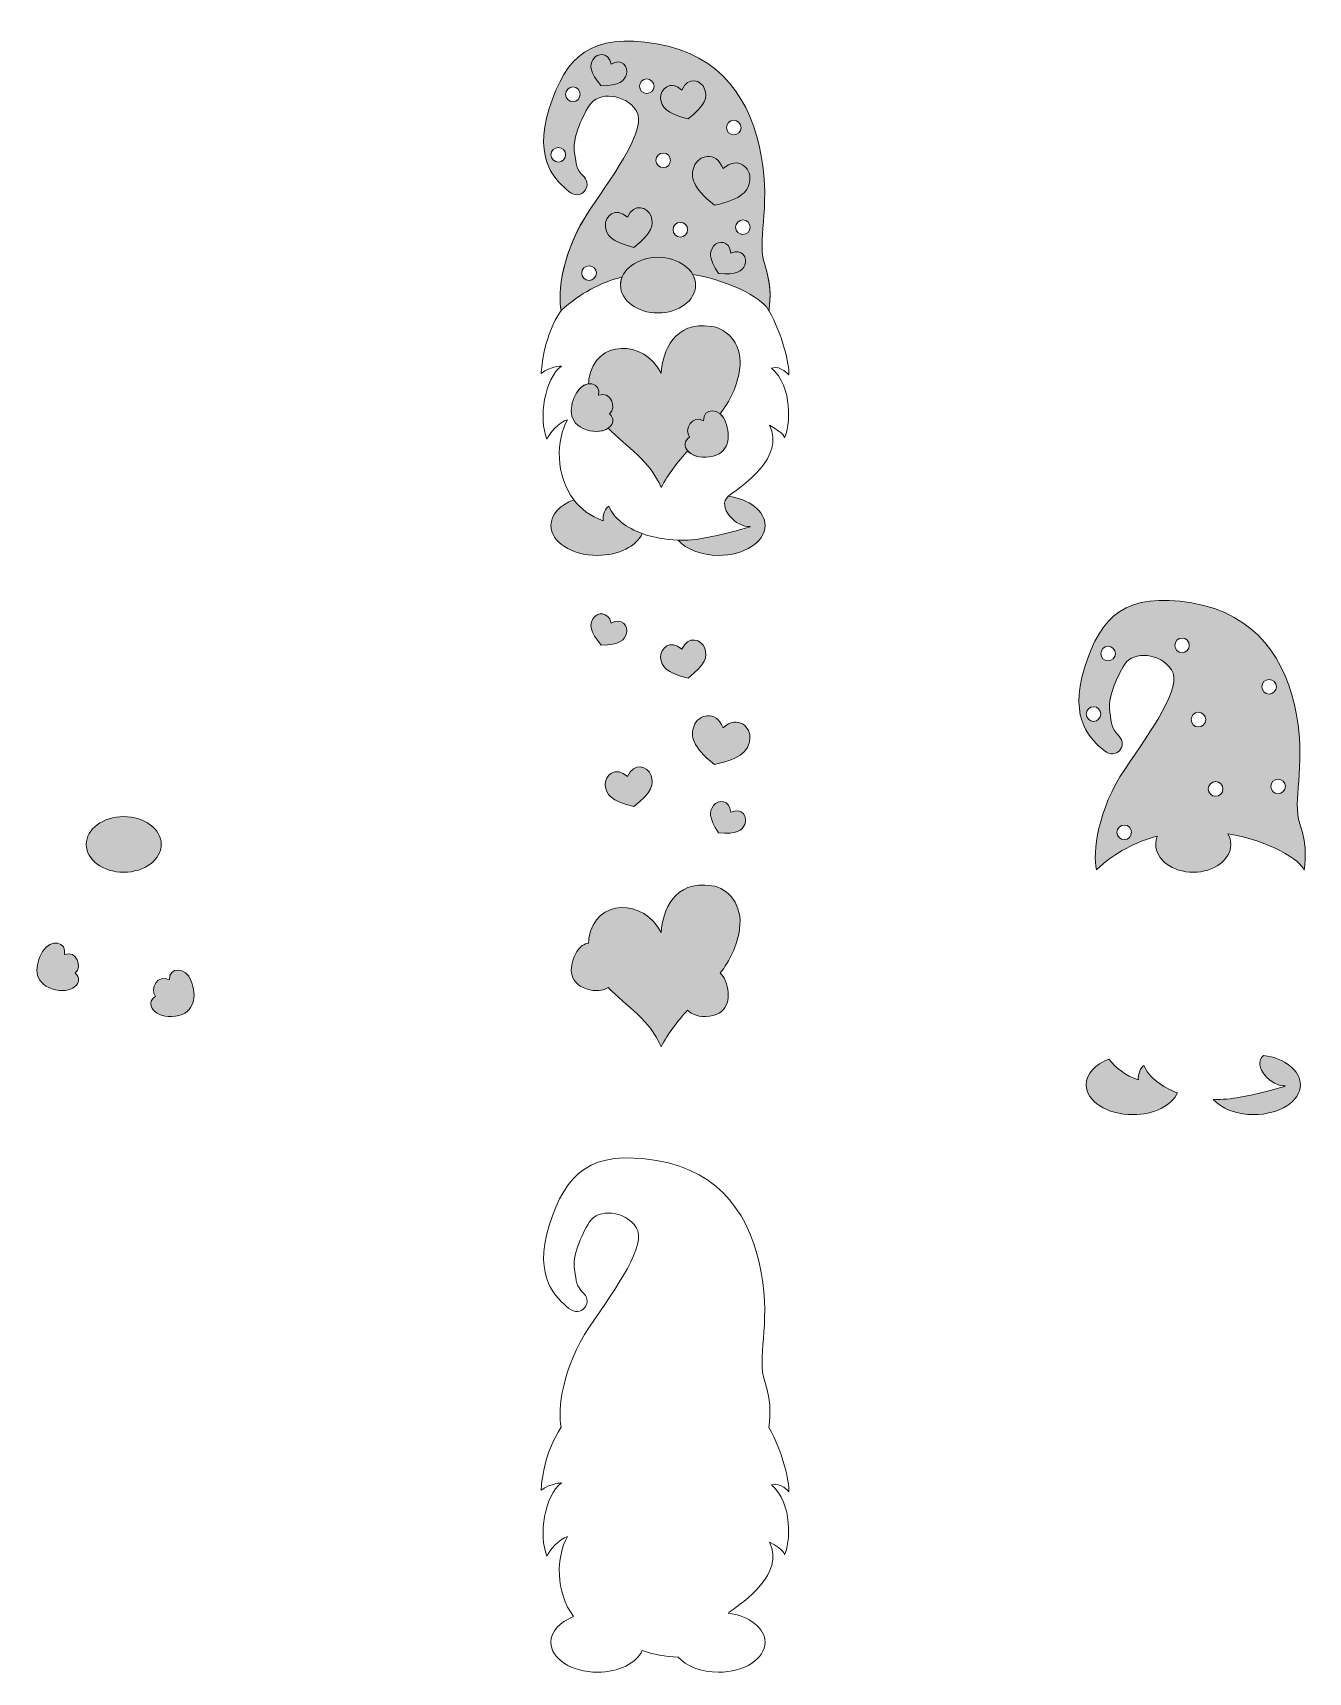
# Model space of a CAD drawing. Header units: inches. Extents: x -2753 to 6835, y -6772 to 5551.
import ezdxf

# ---------------------------------------------------------------- set-up
doc = ezdxf.new("R2010")
doc.units = ezdxf.units.IN
doc.header["$MEASUREMENT"] = 0
for name, color, linetype in [('1', 7, 'Continuous'), ('2', 7, 'Continuous'), ('3', 7, 'Continuous'), ('4', 7, 'Continuous'), ('5', 7, 'Continuous')]:
    doc.layers.add(name, color=color, linetype=linetype)

# ---------------------------------------------------------------- blocks, each defined once
blk = doc.blocks.new('block 2')
at = {"layer": '1', "true_color": 0xffb3db}
h = blk.add_hatch(color=221, dxfattribs=at)
h.dxf.hatch_style = 2
edge = h.paths.add_edge_path()
edge.add_spline(control_points=[(2749.1468, 3808.3641), (2686.8846, 3988.0026), (2796.0725, 4214.4667), (2722.9497, 4626.9515), (2649.8221, 5039.434), (2426.0923, 5386.5311), (1935.6676, 5468.6249), (1445.2428, 5550.7186), (1253.8132, 5378.777), (1129.47, 4980.9964), (1005.1317, 4583.2181), (1188.0294, 4433.0311), (1277.8677, 4358.1117), (1367.7061, 4283.1899), (1457.1818, 4396.6128), (1390.8254, 4466.7628), (1328.8781, 4532.2507), (1334.8524, 4554.294), (1319.1055, 4650.6172), (1303.3538, 4746.9404), (1365.8594, 4903.3738), (1432.4878, 5007.1553), (1499.1162, 5110.9368), (1699.4643, 5092.6609), (1783.7531, 4966.1275), (1868.0418, 4839.5941), (1637.7317, 4518.4698), (1432.4305, 4217.4968), (1227.1294, 3916.5237), (1190.2482, 3590.3055), (1219.003, 3463.2163), (1361.7986, 3595.261), (1519.2675, 3674.1911), (1677.6191, 3715.7629), (1669.4355, 3696.1747), (1665.0216, 3675.3602), (1665.0216, 3653.7774), (1665.0216, 3538.2048), (1791.3927, 3444.5156), (1947.2821, 3444.5156), (2103.1714, 3444.5156), (2229.5426, 3538.2048), (2229.5426, 3653.7774), (2229.5426, 3682.2268), (2221.8505, 3709.3353), (2207.9837, 3734.0627), (2518.4072, 3681.3464), (2757.1204, 3535.5804), (2780.13, 3459.1483), (2783.2507, 3488.1798), (2811.4138, 3628.7279), (2749.1468, 3808.3641)], knot_values=[0, 0, 0, 0, 1, 1, 1, 2, 2, 2, 3, 3, 3, 4, 4, 4, 5, 5, 5, 6, 6, 6, 7, 7, 7, 8, 8, 8, 9, 9, 9, 10, 10, 10, 11, 11, 11, 12, 12, 12, 13, 13, 13, 14, 14, 14, 15, 15, 15, 16, 16, 16, 17, 17, 17, 17], degree=3, periodic=1)
edge = h.paths.add_edge_path()
edge.add_spline(control_points=[(1197.4393, 4578.6253), (1167.0717, 4578.6253), (1142.4541, 4603.2405), (1142.4541, 4633.6058), (1142.4541, 4663.9734), (1167.0717, 4688.5887), (1197.4393, 4688.5887), (1227.8069, 4688.5887), (1252.4198, 4663.9734), (1252.4198, 4633.6058), (1252.4198, 4603.2405), (1227.8069, 4578.6253), (1197.4393, 4578.6253)], knot_values=[0, 0, 0, 0, 1, 1, 1, 2, 2, 2, 3, 3, 3, 4, 4, 4, 4], degree=3, periodic=1)
edge = h.paths.add_edge_path()
edge.add_spline(control_points=[(1307.4051, 5033.6506), (1277.0374, 5033.6506), (1252.4198, 5058.2658), (1252.4198, 5088.6335), (1252.4198, 5118.9987), (1277.0374, 5143.614), (1307.4051, 5143.614), (1337.7679, 5143.614), (1362.3855, 5118.9987), (1362.3855, 5088.6335), (1362.3855, 5058.2658), (1337.7679, 5033.6506), (1307.4051, 5033.6506)], knot_values=[0, 0, 0, 0, 1, 1, 1, 2, 2, 2, 3, 3, 3, 4, 4, 4, 4], degree=3, periodic=1)
edge = h.paths.add_edge_path()
edge.add_spline(control_points=[(2115.077, 4125.492), (2145.4399, 4125.492), (2170.0575, 4100.8768), (2170.0575, 4070.5115), (2170.0575, 4040.1439), (2145.4399, 4015.5287), (2115.077, 4015.5287), (2084.7094, 4015.5287), (2060.0918, 4040.1439), (2060.0918, 4070.5115), (2060.0918, 4100.8768), (2084.7094, 4125.492), (2115.077, 4125.492)], knot_values=[0, 0, 0, 0, 1, 1, 1, 2, 2, 2, 3, 3, 3, 4, 4, 4, 4], degree=3, periodic=1)
edge = h.paths.add_edge_path()
edge.add_spline(control_points=[(1986.153, 4646.8785), (2016.5159, 4646.8785), (2041.1335, 4622.2609), (2041.1335, 4591.8956), (2041.1335, 4561.5304), (2016.5159, 4536.9128), (1986.153, 4536.9128), (1955.7854, 4536.9128), (1931.1678, 4561.5304), (1931.1678, 4591.8956), (1931.1678, 4622.2609), (1955.7854, 4646.8785), (1986.153, 4646.8785)], knot_values=[0, 0, 0, 0, 1, 1, 1, 2, 2, 2, 3, 3, 3, 4, 4, 4, 4], degree=3, periodic=1)
edge = h.paths.add_edge_path()
edge.add_spline(control_points=[(1862.9122, 5204.2848), (1893.2798, 5204.2848), (1917.8974, 5179.6695), (1917.8974, 5149.3019), (1917.8974, 5118.9367), (1893.2798, 5094.3214), (1862.9122, 5094.3214), (1832.5493, 5094.3214), (1807.9317, 5118.9367), (1807.9317, 5149.3019), (1807.9317, 5179.6695), (1832.5493, 5204.2848), (1862.9122, 5204.2848)], knot_values=[0, 0, 0, 0, 1, 1, 1, 2, 2, 2, 3, 3, 3, 4, 4, 4, 4], degree=3, periodic=1)
edge = h.paths.add_edge_path()
edge.add_spline(control_points=[(1428.742, 3689.4274), (1398.3791, 3689.4274), (1373.7615, 3714.0427), (1373.7615, 3744.4079), (1373.7615, 3774.7755), (1398.3791, 3799.3908), (1428.742, 3799.3908), (1459.1096, 3799.3908), (1483.7272, 3774.7755), (1483.7272, 3744.4079), (1483.7272, 3714.0427), (1459.1096, 3689.4274), (1428.742, 3689.4274)], knot_values=[0, 0, 0, 0, 1, 1, 1, 2, 2, 2, 3, 3, 3, 4, 4, 4, 4], degree=3, periodic=1)
edge = h.paths.add_edge_path()
edge.add_spline(control_points=[(2462.0334, 4838.3678), (2462.0334, 4868.7354), (2486.651, 4893.3506), (2517.0139, 4893.3506), (2547.3815, 4893.3506), (2571.9991, 4868.7354), (2571.9991, 4838.3678), (2571.9991, 4808.0025), (2547.3815, 4783.3873), (2517.0139, 4783.3873), (2486.651, 4783.3873), (2462.0334, 4808.0025), (2462.0334, 4838.3678)], knot_values=[0, 0, 0, 0, 1, 1, 1, 2, 2, 2, 3, 3, 3, 4, 4, 4, 4], degree=3, periodic=1)
edge = h.paths.add_edge_path()
edge.add_spline(control_points=[(2585.2695, 4034.4894), (2554.9018, 4034.4894), (2530.289, 4059.1046), (2530.289, 4089.4698), (2530.289, 4119.8375), (2554.9018, 4144.4527), (2585.2695, 4144.4527), (2615.6371, 4144.4527), (2640.2499, 4119.8375), (2640.2499, 4089.4698), (2640.2499, 4059.1046), (2615.6371, 4034.4894), (2585.2695, 4034.4894)], knot_values=[0, 0, 0, 0, 1, 1, 1, 2, 2, 2, 3, 3, 3, 4, 4, 4, 4], degree=3, periodic=1)
edge = h.paths.add_edge_path()
edge.add_spline(control_points=[(2752.1101, 1847.5168), (2752.1101, 1723.4337), (2595.4954, 1622.8469), (2402.305, 1622.8469), (2271.6058, 1622.8469), (2157.7225, 1668.9209), (2097.6744, 1737.1288), (2165.2428, 1735.2463), (2233.8229, 1740.5501), (2299.998, 1753.7584), (2566.1394, 1806.8874), (2640.2499, 1838.9848), (2640.2499, 1838.9848), (2538.2578, 1827.8594), (2384.2772, 1986.965), (2475.1701, 2067.2693), (2633.3786, 2045.7343), (2752.1101, 1955.5452), (2752.1101, 1847.5168)], knot_values=[0, 0, 0, 0, 1, 1, 1, 2, 2, 2, 3, 3, 3, 4, 4, 4, 5, 5, 5, 6, 6, 6, 6], degree=3, periodic=1)
edge = h.paths.add_edge_path()
edge.add_spline(control_points=[(1828.7844, 1786.2638), (1787.2556, 1691.9686), (1652.3668, 1622.8469), (1492.2544, 1622.8469), (1299.064, 1622.8469), (1142.4541, 1723.4337), (1142.4541, 1847.5168), (1142.4541, 1929.6392), (1211.0866, 2001.4378), (1313.4939, 2040.6285), (1365.6447, 1971.805), (1438.1281, 1915.4885), (1534.6374, 1883.1453), (1528.9303, 1926.9073), (1553.6672, 1982.0858), (1576.5002, 1991.5984), (1615.9295, 1899.5889), (1710.0195, 1829.4699), (1828.7844, 1786.2638)], knot_values=[0, 0, 0, 0, 1, 1, 1, 2, 2, 2, 3, 3, 3, 4, 4, 4, 5, 5, 5, 6, 6, 6, 6], degree=3, periodic=1)
at = {"layer": '1', "true_color": 0xde242d}
h = blk.add_hatch(color=242, dxfattribs=at)
h.dxf.hatch_style = 2
edge = h.paths.add_edge_path()
edge.add_spline(control_points=[(2560.2796, 3018.0065), (2541.2736, 2886.594), (2486.0689, 2781.5599), (2414.6305, 2685.9262), (2431.1934, 2672.2503), (2445.7521, 2652.5237), (2455.3004, 2626.3076), (2495.0541, 2517.1626), (2486.7703, 2385.2991), (2335.2185, 2362.8479), (2258.9988, 2351.5555), (2199.4708, 2375.474), (2170.215, 2408.9147), (2096.2142, 2326.3151), (2025.086, 2237.8582), (1970.4491, 2131.9079), (1893.9001, 2327.0213), (1706.455, 2442.7585), (1572.4251, 2578.4561), (1536.6797, 2554.2489), (1477.2424, 2544.1947), (1408.8054, 2567.1279), (1263.5381, 2615.8025), (1278.5071, 2747.0742), (1336.7802, 2847.5608), (1359.9997, 2887.6009), (1393.6216, 2907.7974), (1424.6191, 2911.9035), (1425.3349, 2923.0576), (1426.5183, 2934.4598), (1428.2075, 2946.1315), (1472.8237, 3254.6035), (1847.0317, 3242.4831), (1970.4491, 2992.7566), (1983.9532, 3155.5794), (2065.0067, 3385.064), (2348.6606, 3344.0362), (2476.8498, 3325.4955), (2586.3574, 3198.306), (2560.2796, 3018.0065)], knot_values=[0, 0, 0, 0, 1, 1, 1, 2, 2, 2, 3, 3, 3, 4, 4, 4, 5, 5, 5, 6, 6, 6, 7, 7, 7, 8, 8, 8, 9, 9, 9, 10, 10, 10, 11, 11, 11, 12, 12, 12, 13, 13, 13, 13], degree=3, periodic=1)
edge = h.paths.add_edge_path()
edge.add_spline(control_points=[(1717.1436, 4164.0277), (1628.291, 4245.8731), (1545.1578, 4173.1069), (1551.446, 4098.2397), (1557.0532, 4031.4799), (1593.2192, 3980.4438), (1765.2064, 3937.7637), (1904.9937, 4046.6706), (1917.2908, 4108.0012), (1895.2763, 4171.2758), (1870.5882, 4242.2344), (1765.0542, 4274.9242), (1717.1436, 4164.0277)], knot_values=[0, 0, 0, 0, 1, 1, 1, 2, 2, 2, 3, 3, 3, 4, 4, 4, 4], degree=3, periodic=1)
edge = h.paths.add_edge_path()
edge.add_spline(control_points=[(1594.0213, 5315.6492), (1575.4836, 5408.0724), (1489.6272, 5400.2793), (1459.2507, 5350.1377), (1432.1637, 5305.4258), (1431.579, 5256.62), (1520.5594, 5150.78), (1658.7561, 5155.395), (1694.6539, 5188.4662), (1709.7856, 5238.5051), (1726.7549, 5294.6206), (1675.1373, 5363.669), (1594.0213, 5315.6492)], knot_values=[0, 0, 0, 0, 1, 1, 1, 2, 2, 2, 3, 3, 3, 4, 4, 4, 4], degree=3, periodic=1)
edge = h.paths.add_edge_path()
edge.add_spline(control_points=[(2494.488, 3895.4865), (2487.2987, 3989.4759), (2401.1311, 3992.1553), (2364.8964, 3946.0689), (2332.5856, 3904.9731), (2326.0846, 3856.5986), (2401.5688, 3740.7463), (2539.3048, 3728.5631), (2578.9493, 3757.0354), (2600.0393, 3804.8691), (2623.6904, 3858.5118), (2580.8301, 3933.3118), (2494.488, 3895.4865)], knot_values=[0, 0, 0, 0, 1, 1, 1, 2, 2, 2, 3, 3, 3, 4, 4, 4, 4], degree=3, periodic=1)
edge = h.paths.add_edge_path()
edge.add_spline(control_points=[(2126.4855, 5120.5797), (2041.0011, 5199.3224), (1961.0194, 5129.3147), (1967.0692, 5057.2857), (1972.4639, 4993.0567), (2007.2588, 4943.9552), (2172.7262, 4902.8931), (2307.2143, 5007.6714), (2319.0453, 5066.6771), (2297.8653, 5127.5531), (2274.1132, 5195.8217), (2172.5798, 5227.2723), (2126.4855, 5120.5797)], knot_values=[0, 0, 0, 0, 1, 1, 1, 2, 2, 2, 3, 3, 3, 4, 4, 4, 4], degree=3, periodic=1)
edge = h.paths.add_edge_path()
edge.add_spline(control_points=[(2436.3003, 4530.5189), (2380.7553, 4668.0444), (2250.2594, 4631.0241), (2217.8699, 4544.6541), (2188.988, 4467.637), (2202.278, 4391.997), (2370.6527, 4254.2115), (2583.0084, 4301.5398), (2628.9001, 4363.1189), (2637.746, 4444.8963), (2647.666, 4536.6047), (2547.7667, 4628.3643), (2436.3003, 4530.5189)], knot_values=[0, 0, 0, 0, 1, 1, 1, 2, 2, 2, 3, 3, 3, 4, 4, 4, 4], degree=3, periodic=1)
at = {"layer": '1', "true_color": 0xffd8c0}
h = blk.add_hatch(color=254, dxfattribs=at)
h.dxf.hatch_style = 2
edge = h.paths.add_edge_path()
edge.add_spline(control_points=[(1947.2806, 3444.5143), (1791.3921, 3444.5143), (1665.0195, 3538.2044), (1665.0195, 3653.7769), (1665.0195, 3769.3494), (1791.3921, 3863.0395), (1947.2806, 3863.0395), (2103.1692, 3863.0395), (2229.5418, 3769.3494), (2229.5418, 3653.7769), (2229.5418, 3538.2044), (2103.1692, 3444.5143), (1947.2806, 3444.5143)], knot_values=[0, 0, 0, 0, 1, 1, 1, 2, 2, 2, 3, 3, 3, 4, 4, 4, 4], degree=3, periodic=1)
edge = h.paths.add_edge_path()
edge.add_spline(control_points=[(1336.7796, 2847.5597), (1278.5059, 2747.074), (1263.5395, 2615.8021), (1408.8064, 2567.1268), (1553.8016, 2518.5425), (1658.5402, 2617.9507), (1582.6729, 2686.5535), (1638.4148, 2736.0298), (1594.3086, 2859.6585), (1500.983, 2826.9922), (1523.7729, 2923.0428), (1396.1959, 2950.0158), (1336.7796, 2847.5597)], knot_values=[0, 0, 0, 0, 1, 1, 1, 2, 2, 2, 3, 3, 3, 4, 4, 4, 4], degree=3, periodic=1)
edge = h.paths.add_edge_path()
edge.add_spline(control_points=[(2290.0338, 2634.8482), (2203.8812, 2683.3713), (2138.7823, 2569.3908), (2184.9861, 2510.9077), (2098.2658, 2456.6694), (2183.9527, 2340.4372), (2335.2203, 2362.8468), (2486.7712, 2385.2985), (2495.0525, 2517.161), (2455.2997, 2626.3073), (2414.7675, 2737.5938), (2284.4375, 2733.4067), (2290.0338, 2634.8482)], knot_values=[0, 0, 0, 0, 1, 1, 1, 2, 2, 2, 3, 3, 3, 4, 4, 4, 4], degree=3, periodic=1)
at = {"layer": '1', "lineweight": 0}
for points, knots in [([(2931.2285, 2979.107), (2935.9907, 3056.4528), (2883.8161, 3280.0299), (2780.5356, 3462.5148), (2785.064, 3497.795), (2809.2999, 3634.8263), (2749.1468, 3808.3641), (2686.8846, 3988.0026), (2796.0725, 4214.4667), (2722.9497, 4626.9515), (2649.8221, 5039.434), (2426.0923, 5386.5311), (1935.6676, 5468.6249), (1445.2428, 5550.7186), (1253.8132, 5378.777), (1129.47, 4980.9964), (1005.1317, 4583.2181), (1188.0294, 4433.0311), (1277.8677, 4358.1117), (1367.7061, 4283.1899), (1457.1818, 4396.6128), (1390.8254, 4466.7628), (1328.8781, 4532.2507), (1334.8524, 4554.294), (1319.1055, 4650.6172), (1303.3538, 4746.9404), (1365.8594, 4903.3738), (1432.4878, 5007.1553), (1499.1162, 5110.9368), (1699.4643, 5092.6609), (1783.7531, 4966.1275), (1868.0418, 4839.5941), (1637.7317, 4518.4698), (1432.4305, 4217.4968), (1227.5779, 3917.1775), (1190.42, 3591.7562), (1218.8312, 3464.0823), (1089.1198, 3270.2334), (1072.4472, 3042.1446), (1068.4723, 2990.5234), (1146.4862, 3045.702), (1220.6922, 3045.702), (1220.6922, 3045.702), (1093.2093, 2950.5645), (1047.5433, 2651.8414), (1112.2344, 2495.8184), (1125.5572, 2535.7749), (1207.3742, 2625.2005), (1266.3534, 2642.3264), (1180.7333, 2493.1748), (1175.4414, 2222.8223), (1313.4939, 2040.6285), (1211.0866, 2001.4378), (1142.4541, 1929.6392), (1142.4541, 1847.5168), (1142.4541, 1723.4337), (1299.064, 1622.8469), (1492.2544, 1622.8469), (1652.3668, 1622.8469), (1787.2556, 1691.9686), (1828.7844, 1786.2638), (1910.0383, 1756.7074), (2002.8113, 1739.7699), (2097.6744, 1737.1288), (2157.7225, 1668.9209), (2271.6058, 1622.8469), (2402.305, 1622.8469), (2595.4954, 1622.8469), (2752.1101, 1723.4337), (2752.1101, 1847.5168), (2752.1101, 1955.5452), (2633.3786, 2045.7343), (2475.1701, 2067.2693), (2477.5369, 2069.3618), (2479.9514, 2071.4351), (2482.657, 2073.4154), (2589.2062, 2151.4269), (2902.6885, 2360.7244), (2784.7204, 2600.466), (2900.7845, 2539.5804), (2898.8853, 2505.3309), (2898.8853, 2505.3309), (2938.8395, 2587.1479), (2965.4803, 2891.5805), (2799.9424, 3030.48), (2874.1484, 3051.409), (2931.2285, 2979.107), (2931.2285, 2979.107)], [0, 0, 0, 0, 1, 1, 1, 2, 2, 2, 3, 3, 3, 4, 4, 4, 5, 5, 5, 6, 6, 6, 7, 7, 7, 8, 8, 8, 9, 9, 9, 10, 10, 10, 11, 11, 11, 12, 12, 12, 13, 13, 13, 14, 14, 14, 15, 15, 15, 16, 16, 16, 17, 17, 17, 18, 18, 18, 19, 19, 19, 20, 20, 20, 21, 21, 21, 22, 22, 22, 23, 23, 23, 24, 24, 24, 25, 25, 25, 26, 26, 26, 27, 27, 27, 28, 28, 28, 29, 29, 29, 29]), ([(2749.1468, 3808.3641), (2686.8846, 3988.0026), (2796.0725, 4214.4667), (2722.9497, 4626.9515), (2649.8221, 5039.434), (2426.0923, 5386.5311), (1935.6676, 5468.6249), (1445.2428, 5550.7186), (1253.8132, 5378.777), (1129.47, 4980.9964), (1005.1317, 4583.2181), (1188.0294, 4433.0311), (1277.8677, 4358.1117), (1367.7061, 4283.1899), (1457.1818, 4396.6128), (1390.8254, 4466.7628), (1328.8781, 4532.2507), (1334.8524, 4554.294), (1319.1055, 4650.6172), (1303.3538, 4746.9404), (1365.8594, 4903.3738), (1432.4878, 5007.1553), (1499.1162, 5110.9368), (1699.4643, 5092.6609), (1783.7531, 4966.1275), (1868.0418, 4839.5941), (1637.7317, 4518.4698), (1432.4305, 4217.4968), (1227.1294, 3916.5237), (1190.2482, 3590.3055), (1219.003, 3463.2163), (1361.7986, 3595.261), (1519.2675, 3674.1911), (1677.6191, 3715.7629), (1669.4355, 3696.1747), (1665.0216, 3675.3602), (1665.0216, 3653.7774), (1665.0216, 3538.2048), (1791.3927, 3444.5156), (1947.2821, 3444.5156), (2103.1714, 3444.5156), (2229.5426, 3538.2048), (2229.5426, 3653.7774), (2229.5426, 3682.2268), (2221.8505, 3709.3353), (2207.9837, 3734.0627), (2518.4072, 3681.3464), (2757.1204, 3535.5804), (2780.13, 3459.1483), (2783.2507, 3488.1798), (2811.4138, 3628.7279), (2749.1468, 3808.3641)], [0, 0, 0, 0, 1, 1, 1, 2, 2, 2, 3, 3, 3, 4, 4, 4, 5, 5, 5, 6, 6, 6, 7, 7, 7, 8, 8, 8, 9, 9, 9, 10, 10, 10, 11, 11, 11, 12, 12, 12, 13, 13, 13, 14, 14, 14, 15, 15, 15, 16, 16, 16, 17, 17, 17, 17]), ([(1594.0213, 5315.6492), (1575.4836, 5408.0724), (1489.6272, 5400.2793), (1459.2507, 5350.1377), (1432.1637, 5305.4258), (1431.579, 5256.62), (1520.5594, 5150.78), (1658.7561, 5155.395), (1694.6539, 5188.4662), (1709.7856, 5238.5051), (1726.7549, 5294.6206), (1675.1373, 5363.669), (1594.0213, 5315.6492)], [0, 0, 0, 0, 1, 1, 1, 2, 2, 2, 3, 3, 3, 4, 4, 4, 4]), ([(1862.9122, 5204.2848), (1893.2798, 5204.2848), (1917.8974, 5179.6695), (1917.8974, 5149.3019), (1917.8974, 5118.9367), (1893.2798, 5094.3214), (1862.9122, 5094.3214), (1832.5493, 5094.3214), (1807.9317, 5118.9367), (1807.9317, 5149.3019), (1807.9317, 5179.6695), (1832.5493, 5204.2848), (1862.9122, 5204.2848)], [0, 0, 0, 0, 1, 1, 1, 2, 2, 2, 3, 3, 3, 4, 4, 4, 4]), ([(2126.4855, 5120.5797), (2041.0011, 5199.3224), (1961.0194, 5129.3147), (1967.0692, 5057.2857), (1972.4639, 4993.0567), (2007.2588, 4943.9552), (2172.7262, 4902.8931), (2307.2143, 5007.6714), (2319.0453, 5066.6771), (2297.8653, 5127.5531), (2274.1132, 5195.8217), (2172.5798, 5227.2723), (2126.4855, 5120.5797)], [0, 0, 0, 0, 1, 1, 1, 2, 2, 2, 3, 3, 3, 4, 4, 4, 4]), ([(1307.4051, 5033.6506), (1277.0374, 5033.6506), (1252.4198, 5058.2658), (1252.4198, 5088.6335), (1252.4198, 5118.9987), (1277.0374, 5143.614), (1307.4051, 5143.614), (1337.7679, 5143.614), (1362.3855, 5118.9987), (1362.3855, 5088.6335), (1362.3855, 5058.2658), (1337.7679, 5033.6506), (1307.4051, 5033.6506)], [0, 0, 0, 0, 1, 1, 1, 2, 2, 2, 3, 3, 3, 4, 4, 4, 4]), ([(2462.0334, 4838.3678), (2462.0334, 4868.7354), (2486.651, 4893.3506), (2517.0139, 4893.3506), (2547.3815, 4893.3506), (2571.9991, 4868.7354), (2571.9991, 4838.3678), (2571.9991, 4808.0025), (2547.3815, 4783.3873), (2517.0139, 4783.3873), (2486.651, 4783.3873), (2462.0334, 4808.0025), (2462.0334, 4838.3678)], [0, 0, 0, 0, 1, 1, 1, 2, 2, 2, 3, 3, 3, 4, 4, 4, 4]), ([(1197.4393, 4578.6253), (1167.0717, 4578.6253), (1142.4541, 4603.2405), (1142.4541, 4633.6058), (1142.4541, 4663.9734), (1167.0717, 4688.5887), (1197.4393, 4688.5887), (1227.8069, 4688.5887), (1252.4198, 4663.9734), (1252.4198, 4633.6058), (1252.4198, 4603.2405), (1227.8069, 4578.6253), (1197.4393, 4578.6253)], [0, 0, 0, 0, 1, 1, 1, 2, 2, 2, 3, 3, 3, 4, 4, 4, 4]), ([(1986.153, 4646.8785), (2016.5159, 4646.8785), (2041.1335, 4622.2609), (2041.1335, 4591.8956), (2041.1335, 4561.5304), (2016.5159, 4536.9128), (1986.153, 4536.9128), (1955.7854, 4536.9128), (1931.1678, 4561.5304), (1931.1678, 4591.8956), (1931.1678, 4622.2609), (1955.7854, 4646.8785), (1986.153, 4646.8785)], [0, 0, 0, 0, 1, 1, 1, 2, 2, 2, 3, 3, 3, 4, 4, 4, 4]), ([(2436.3003, 4530.5189), (2380.7553, 4668.0444), (2250.2594, 4631.0241), (2217.8699, 4544.6541), (2188.988, 4467.637), (2202.278, 4391.997), (2370.6527, 4254.2115), (2583.0084, 4301.5398), (2628.9001, 4363.1189), (2637.746, 4444.8963), (2647.666, 4536.6047), (2547.7667, 4628.3643), (2436.3003, 4530.5189)], [0, 0, 0, 0, 1, 1, 1, 2, 2, 2, 3, 3, 3, 4, 4, 4, 4]), ([(1717.1436, 4164.0277), (1628.291, 4245.8731), (1545.1578, 4173.1069), (1551.446, 4098.2397), (1557.0532, 4031.4799), (1593.2192, 3980.4438), (1765.2064, 3937.7637), (1904.9937, 4046.6706), (1917.2908, 4108.0012), (1895.2763, 4171.2758), (1870.5882, 4242.2344), (1765.0542, 4274.9242), (1717.1436, 4164.0277)], [0, 0, 0, 0, 1, 1, 1, 2, 2, 2, 3, 3, 3, 4, 4, 4, 4]), ([(2115.077, 4125.492), (2145.4399, 4125.492), (2170.0575, 4100.8768), (2170.0575, 4070.5115), (2170.0575, 4040.1439), (2145.4399, 4015.5287), (2115.077, 4015.5287), (2084.7094, 4015.5287), (2060.0918, 4040.1439), (2060.0918, 4070.5115), (2060.0918, 4100.8768), (2084.7094, 4125.492), (2115.077, 4125.492)], [0, 0, 0, 0, 1, 1, 1, 2, 2, 2, 3, 3, 3, 4, 4, 4, 4]), ([(2585.2695, 4034.4894), (2554.9018, 4034.4894), (2530.289, 4059.1046), (2530.289, 4089.4698), (2530.289, 4119.8375), (2554.9018, 4144.4527), (2585.2695, 4144.4527), (2615.6371, 4144.4527), (2640.2499, 4119.8375), (2640.2499, 4089.4698), (2640.2499, 4059.1046), (2615.6371, 4034.4894), (2585.2695, 4034.4894)], [0, 0, 0, 0, 1, 1, 1, 2, 2, 2, 3, 3, 3, 4, 4, 4, 4]), ([(2494.488, 3895.4865), (2487.2987, 3989.4759), (2401.1311, 3992.1553), (2364.8964, 3946.0689), (2332.5856, 3904.9731), (2326.0846, 3856.5986), (2401.5688, 3740.7463), (2539.3048, 3728.5631), (2578.9493, 3757.0354), (2600.0393, 3804.8691), (2623.6904, 3858.5118), (2580.8301, 3933.3118), (2494.488, 3895.4865)], [0, 0, 0, 0, 1, 1, 1, 2, 2, 2, 3, 3, 3, 4, 4, 4, 4]), ([(1947.2806, 3444.5143), (1791.3921, 3444.5143), (1665.0195, 3538.2044), (1665.0195, 3653.7769), (1665.0195, 3769.3494), (1791.3921, 3863.0395), (1947.2806, 3863.0395), (2103.1692, 3863.0395), (2229.5418, 3769.3494), (2229.5418, 3653.7769), (2229.5418, 3538.2044), (2103.1692, 3444.5143), (1947.2806, 3444.5143)], [0, 0, 0, 0, 1, 1, 1, 2, 2, 2, 3, 3, 3, 4, 4, 4, 4]), ([(1428.742, 3689.4274), (1398.3791, 3689.4274), (1373.7615, 3714.0427), (1373.7615, 3744.4079), (1373.7615, 3774.7755), (1398.3791, 3799.3908), (1428.742, 3799.3908), (1459.1096, 3799.3908), (1483.7272, 3774.7755), (1483.7272, 3744.4079), (1483.7272, 3714.0427), (1459.1096, 3689.4274), (1428.742, 3689.4274)], [0, 0, 0, 0, 1, 1, 1, 2, 2, 2, 3, 3, 3, 4, 4, 4, 4]), ([(2560.2796, 3018.0065), (2541.2736, 2886.594), (2486.0689, 2781.5599), (2414.6305, 2685.9262), (2431.1934, 2672.2503), (2445.7521, 2652.5237), (2455.3004, 2626.3076), (2495.0541, 2517.1626), (2486.7703, 2385.2991), (2335.2185, 2362.8479), (2258.9988, 2351.5555), (2199.4708, 2375.474), (2170.215, 2408.9147), (2096.2142, 2326.3151), (2025.086, 2237.8582), (1970.4491, 2131.9079), (1893.9001, 2327.0213), (1706.455, 2442.7585), (1572.4251, 2578.4561), (1536.6797, 2554.2489), (1477.2424, 2544.1947), (1408.8054, 2567.1279), (1263.5381, 2615.8025), (1278.5071, 2747.0742), (1336.7802, 2847.5608), (1359.9997, 2887.6009), (1393.6216, 2907.7974), (1424.6191, 2911.9035), (1425.3349, 2923.0576), (1426.5183, 2934.4598), (1428.2075, 2946.1315), (1472.8237, 3254.6035), (1847.0317, 3242.4831), (1970.4491, 2992.7566), (1983.9532, 3155.5794), (2065.0067, 3385.064), (2348.6606, 3344.0362), (2476.8498, 3325.4955), (2586.3574, 3198.306), (2560.2796, 3018.0065)], [0, 0, 0, 0, 1, 1, 1, 2, 2, 2, 3, 3, 3, 4, 4, 4, 5, 5, 5, 6, 6, 6, 7, 7, 7, 8, 8, 8, 9, 9, 9, 10, 10, 10, 11, 11, 11, 12, 12, 12, 13, 13, 13, 13]), ([(1336.7796, 2847.5597), (1278.5059, 2747.074), (1263.5395, 2615.8021), (1408.8064, 2567.1268), (1553.8016, 2518.5425), (1658.5402, 2617.9507), (1582.6729, 2686.5535), (1638.4148, 2736.0298), (1594.3086, 2859.6585), (1500.983, 2826.9922), (1523.7729, 2923.0428), (1396.1959, 2950.0158), (1336.7796, 2847.5597)], [0, 0, 0, 0, 1, 1, 1, 2, 2, 2, 3, 3, 3, 4, 4, 4, 4]), ([(2290.0338, 2634.8482), (2203.8812, 2683.3713), (2138.7823, 2569.3908), (2184.9861, 2510.9077), (2098.2658, 2456.6694), (2183.9527, 2340.4372), (2335.2203, 2362.8468), (2486.7712, 2385.2985), (2495.0525, 2517.161), (2455.2997, 2626.3073), (2414.7675, 2737.5938), (2284.4375, 2733.4067), (2290.0338, 2634.8482)], [0, 0, 0, 0, 1, 1, 1, 2, 2, 2, 3, 3, 3, 4, 4, 4, 4]), ([(1828.7844, 1786.2638), (1787.2556, 1691.9686), (1652.3668, 1622.8469), (1492.2544, 1622.8469), (1299.064, 1622.8469), (1142.4541, 1723.4337), (1142.4541, 1847.5168), (1142.4541, 1929.6392), (1211.0866, 2001.4378), (1313.4939, 2040.6285), (1365.6447, 1971.805), (1438.1281, 1915.4885), (1534.6374, 1883.1453), (1528.9303, 1926.9073), (1553.6672, 1982.0858), (1576.5002, 1991.5984), (1615.9295, 1899.5889), (1710.0195, 1829.4699), (1828.7844, 1786.2638)], [0, 0, 0, 0, 1, 1, 1, 2, 2, 2, 3, 3, 3, 4, 4, 4, 5, 5, 5, 6, 6, 6, 6]), ([(2752.1101, 1847.5168), (2752.1101, 1723.4337), (2595.4954, 1622.8469), (2402.305, 1622.8469), (2271.6058, 1622.8469), (2157.7225, 1668.9209), (2097.6744, 1737.1288), (2165.2428, 1735.2463), (2233.8229, 1740.5501), (2299.998, 1753.7584), (2566.1394, 1806.8874), (2640.2499, 1838.9848), (2640.2499, 1838.9848), (2538.2578, 1827.8594), (2384.2772, 1986.965), (2475.1701, 2067.2693), (2633.3786, 2045.7343), (2752.1101, 1955.5452), (2752.1101, 1847.5168)], [0, 0, 0, 0, 1, 1, 1, 2, 2, 2, 3, 3, 3, 4, 4, 4, 5, 5, 5, 6, 6, 6, 6])]:
    blk.add_open_spline(points, degree=3, knots=knots, dxfattribs=at)

msp = doc.modelspace()

# ---------------------------------------------------------------- hatches: boundary and pattern name
at = {"layer": '2', "true_color": 0xffd8c0}
h = msp.add_hatch(color=254, dxfattribs=at)
h.dxf.hatch_style = 2
edge = h.paths.add_edge_path()
edge.add_spline(control_points=[(-2069, -759), (-2225, -759), (-2351, -665), (-2351, -550), (-2351, -434), (-2225, -341), (-2069, -341), (-1913, -341), (-1787, -434), (-1787, -550), (-1787, -665), (-1913, -759), (-2069, -759)], knot_values=[0, 0, 0, 0, 1, 1, 1, 2, 2, 2, 3, 3, 3, 4, 4, 4, 4], degree=3, periodic=1)
edge = h.paths.add_edge_path()
edge.add_spline(control_points=[(-2680, -1356), (-2738, -1457), (-2753, -1588), (-2608, -1636), (-2463, -1685), (-2358, -1586), (-2434, -1517), (-2378, -1468), (-2422, -1344), (-2515, -1377), (-2493, -1281), (-2620, -1254), (-2680, -1356)], knot_values=[0, 0, 0, 0, 1, 1, 1, 2, 2, 2, 3, 3, 3, 4, 4, 4, 4], degree=3, periodic=1)
edge = h.paths.add_edge_path()
edge.add_spline(control_points=[(-1726, -1569), (-1813, -1520), (-1878, -1634), (-1831, -1693), (-1918, -1747), (-1832, -1863), (-1681, -1841), (-1530, -1818), (-1521, -1686), (-1561, -1577), (-1602, -1466), (-1732, -1470), (-1726, -1569)], knot_values=[0, 0, 0, 0, 1, 1, 1, 2, 2, 2, 3, 3, 3, 4, 4, 4, 4], degree=3, periodic=1)
at = {"layer": '3', "true_color": 0xde242d}
h = msp.add_hatch(color=242, dxfattribs=at)
h.dxf.hatch_style = 2
edge = h.paths.add_edge_path()
edge.add_spline(control_points=[(2560, -1186), (2541, -1317), (2486, -1422), (2415, -1518), (2431, -1531), (2446, -1551), (2455, -1577), (2495, -1686), (2487, -1818), (2335, -1841), (2259, -1852), (2199, -1828), (2170, -1795), (2096, -1877), (2025, -1966), (1970, -2072), (1894, -1877), (1706, -1761), (1572, -1625), (1537, -1649), (1477, -1659), (1409, -1636), (1264, -1588), (1279, -1457), (1337, -1356), (1360, -1316), (1394, -1296), (1425, -1292), (1425, -1281), (1427, -1269), (1428, -1257), (1473, -949), (1847, -961), (1970, -1211), (1984, -1048), (2065, -819), (2349, -860), (2477, -878), (2586, -1005), (2560, -1186)], knot_values=[0, 0, 0, 0, 1, 1, 1, 2, 2, 2, 3, 3, 3, 4, 4, 4, 5, 5, 5, 6, 6, 6, 7, 7, 7, 8, 8, 8, 9, 9, 9, 10, 10, 10, 11, 11, 11, 12, 12, 12, 13, 13, 13, 13], degree=3, periodic=1)
edge = h.paths.add_edge_path()
edge.add_spline(control_points=[(1717, -40), (1628, 42), (1545, -30), (1551, -105), (1557, -172), (1593, -223), (1765, -266), (1905, -157), (1917, -96), (1895, -32), (1871, 39), (1765, 71), (1717, -40)], knot_values=[0, 0, 0, 0, 1, 1, 1, 2, 2, 2, 3, 3, 3, 4, 4, 4, 4], degree=3, periodic=1)
edge = h.paths.add_edge_path()
edge.add_spline(control_points=[(1594, 1112), (1575, 1204), (1490, 1197), (1459, 1147), (1432, 1102), (1432, 1053), (1521, 947), (1659, 952), (1695, 985), (1710, 1035), (1727, 1091), (1675, 1160), (1594, 1112)], knot_values=[0, 0, 0, 0, 1, 1, 1, 2, 2, 2, 3, 3, 3, 4, 4, 4, 4], degree=3, periodic=1)
edge = h.paths.add_edge_path()
edge.add_spline(control_points=[(2494, -308), (2487, -214), (2401, -211), (2365, -258), (2333, -299), (2326, -347), (2402, -463), (2539, -475), (2579, -447), (2600, -399), (2624, -345), (2581, -270), (2494, -308)], knot_values=[0, 0, 0, 0, 1, 1, 1, 2, 2, 2, 3, 3, 3, 4, 4, 4, 4], degree=3, periodic=1)
edge = h.paths.add_edge_path()
edge.add_spline(control_points=[(2126, 917), (2041, 996), (1961, 926), (1967, 854), (1972, 789), (2007, 740), (2173, 699), (2307, 804), (2319, 863), (2298, 924), (2274, 992), (2173, 1024), (2126, 917)], knot_values=[0, 0, 0, 0, 1, 1, 1, 2, 2, 2, 3, 3, 3, 4, 4, 4, 4], degree=3, periodic=1)
edge = h.paths.add_edge_path()
edge.add_spline(control_points=[(2436, 327), (2381, 464), (2250, 427), (2218, 341), (2189, 264), (2202, 188), (2371, 51), (2583, 98), (2629, 160), (2638, 241), (2648, 333), (2548, 425), (2436, 327)], knot_values=[0, 0, 0, 0, 1, 1, 1, 2, 2, 2, 3, 3, 3, 4, 4, 4, 4], degree=3, periodic=1)
at = {"layer": '4', "true_color": 0xffb3db}
h = msp.add_hatch(color=221, dxfattribs=at)
h.dxf.hatch_style = 2
edge = h.paths.add_edge_path()
edge.add_spline(control_points=[(6773, -395), (6710, -216), (6820, 11), (6747, 423), (6673, 836), (6450, 1183), (5959, 1265), (5469, 1347), (5277, 1175), (5153, 777), (5029, 380), (5212, 229), (5301, 155), (5391, 80), (5481, 193), (5414, 263), (5352, 329), (5358, 351), (5343, 447), (5327, 543), (5389, 700), (5456, 804), (5523, 907), (5723, 889), (5807, 763), (5892, 636), (5661, 315), (5456, 14), (5251, -287), (5214, -613), (5243, -740), (5385, -608), (5543, -529), (5701, -488), (5693, -507), (5689, -528), (5689, -550), (5689, -665), (5815, -759), (5971, -759), (6127, -759), (6253, -665), (6253, -550), (6253, -521), (6245, -494), (6232, -470), (6542, -522), (6781, -668), (6804, -744), (6807, -715), (6835, -575), (6773, -395)], knot_values=[0, 0, 0, 0, 1, 1, 1, 2, 2, 2, 3, 3, 3, 4, 4, 4, 5, 5, 5, 6, 6, 6, 7, 7, 7, 8, 8, 8, 9, 9, 9, 10, 10, 10, 11, 11, 11, 12, 12, 12, 13, 13, 13, 14, 14, 14, 15, 15, 15, 16, 16, 16, 17, 17, 17, 17], degree=3, periodic=1)
edge = h.paths.add_edge_path()
edge.add_spline(control_points=[(5221, 375), (5191, 375), (5166, 400), (5166, 430), (5166, 460), (5191, 485), (5221, 485), (5251, 485), (5276, 460), (5276, 430), (5276, 400), (5251, 375), (5221, 375)], knot_values=[0, 0, 0, 0, 1, 1, 1, 2, 2, 2, 3, 3, 3, 4, 4, 4, 4], degree=3, periodic=1)
edge = h.paths.add_edge_path()
edge.add_spline(control_points=[(5331, 830), (5301, 830), (5276, 855), (5276, 885), (5276, 915), (5301, 940), (5331, 940), (5361, 940), (5386, 915), (5386, 885), (5386, 855), (5361, 830), (5331, 830)], knot_values=[0, 0, 0, 0, 1, 1, 1, 2, 2, 2, 3, 3, 3, 4, 4, 4, 4], degree=3, periodic=1)
edge = h.paths.add_edge_path()
edge.add_spline(control_points=[(6139, -78), (6169, -78), (6194, -103), (6194, -133), (6194, -163), (6169, -188), (6139, -188), (6108, -188), (6084, -163), (6084, -133), (6084, -103), (6108, -78), (6139, -78)], knot_values=[0, 0, 0, 0, 1, 1, 1, 2, 2, 2, 3, 3, 3, 4, 4, 4, 4], degree=3, periodic=1)
edge = h.paths.add_edge_path()
edge.add_spline(control_points=[(6010, 443), (6040, 443), (6065, 419), (6065, 388), (6065, 358), (6040, 333), (6010, 333), (5979, 333), (5955, 358), (5955, 388), (5955, 419), (5979, 443), (6010, 443)], knot_values=[0, 0, 0, 0, 1, 1, 1, 2, 2, 2, 3, 3, 3, 4, 4, 4, 4], degree=3, periodic=1)
edge = h.paths.add_edge_path()
edge.add_spline(control_points=[(5887, 1001), (5917, 1001), (5941, 976), (5941, 946), (5941, 915), (5917, 891), (5887, 891), (5856, 891), (5832, 915), (5832, 946), (5832, 976), (5856, 1001), (5887, 1001)], knot_values=[0, 0, 0, 0, 1, 1, 1, 2, 2, 2, 3, 3, 3, 4, 4, 4, 4], degree=3, periodic=1)
edge = h.paths.add_edge_path()
edge.add_spline(control_points=[(5452, -514), (5422, -514), (5397, -490), (5397, -459), (5397, -429), (5422, -404), (5452, -404), (5483, -404), (5507, -429), (5507, -459), (5507, -490), (5483, -514), (5452, -514)], knot_values=[0, 0, 0, 0, 1, 1, 1, 2, 2, 2, 3, 3, 3, 4, 4, 4, 4], degree=3, periodic=1)
edge = h.paths.add_edge_path()
edge.add_spline(control_points=[(6486, 635), (6486, 665), (6510, 690), (6541, 690), (6571, 690), (6596, 665), (6596, 635), (6596, 604), (6571, 580), (6541, 580), (6510, 580), (6486, 604), (6486, 635)], knot_values=[0, 0, 0, 0, 1, 1, 1, 2, 2, 2, 3, 3, 3, 4, 4, 4, 4], degree=3, periodic=1)
edge = h.paths.add_edge_path()
edge.add_spline(control_points=[(6609, -169), (6578, -169), (6554, -144), (6554, -114), (6554, -84), (6578, -59), (6609, -59), (6639, -59), (6664, -84), (6664, -114), (6664, -144), (6639, -169), (6609, -169)], knot_values=[0, 0, 0, 0, 1, 1, 1, 2, 2, 2, 3, 3, 3, 4, 4, 4, 4], degree=3, periodic=1)
edge = h.paths.add_edge_path()
edge.add_spline(control_points=[(6776, -2356), (6776, -2480), (6619, -2581), (6426, -2581), (6295, -2581), (6181, -2535), (6121, -2466), (6189, -2468), (6257, -2463), (6324, -2450), (6590, -2397), (6664, -2365), (6664, -2365), (6562, -2376), (6408, -2217), (6499, -2136), (6657, -2158), (6776, -2248), (6776, -2356)], knot_values=[0, 0, 0, 0, 1, 1, 1, 2, 2, 2, 3, 3, 3, 4, 4, 4, 5, 5, 5, 6, 6, 6, 6], degree=3, periodic=1)
edge = h.paths.add_edge_path()
edge.add_spline(control_points=[(5852, -2417), (5811, -2512), (5676, -2581), (5516, -2581), (5323, -2581), (5166, -2480), (5166, -2356), (5166, -2274), (5235, -2202), (5337, -2163), (5389, -2232), (5462, -2288), (5558, -2320), (5553, -2277), (5577, -2221), (5600, -2212), (5640, -2304), (5734, -2374), (5852, -2417)], knot_values=[0, 0, 0, 0, 1, 1, 1, 2, 2, 2, 3, 3, 3, 4, 4, 4, 5, 5, 5, 6, 6, 6, 6], degree=3, periodic=1)

# ---------------------------------------------------------------- linework, layer by layer
at = {"layer": '2', "lineweight": 0}
for points in [[(-2069, -759), (-2225, -759), (-2351, -665), (-2351, -550), (-2351, -434), (-2225, -341), (-2069, -341), (-1913, -341), (-1787, -434), (-1787, -550), (-1787, -665), (-1913, -759), (-2069, -759)], [(-2680, -1356), (-2738, -1457), (-2753, -1588), (-2608, -1636), (-2463, -1685), (-2358, -1586), (-2434, -1517), (-2378, -1468), (-2422, -1344), (-2515, -1377), (-2493, -1281), (-2620, -1254), (-2680, -1356)], [(-1726, -1569), (-1813, -1520), (-1878, -1634), (-1831, -1693), (-1918, -1747), (-1832, -1863), (-1681, -1841), (-1530, -1818), (-1521, -1686), (-1561, -1577), (-1602, -1466), (-1732, -1470), (-1726, -1569)]]:
    msp.add_open_spline(points, degree=3, knots=[0, 0, 0, 0, 1, 1, 1, 2, 2, 2, 3, 3, 3, 4, 4, 4, 4], dxfattribs=at)
at = {"layer": '3', "lineweight": 0}
for points, knots in [([(1594, 1112), (1575, 1204), (1490, 1197), (1459, 1147), (1432, 1102), (1432, 1053), (1521, 947), (1659, 952), (1695, 985), (1710, 1035), (1727, 1091), (1675, 1160), (1594, 1112)], [0, 0, 0, 0, 1, 1, 1, 2, 2, 2, 3, 3, 3, 4, 4, 4, 4]), ([(2126, 917), (2041, 996), (1961, 926), (1967, 854), (1972, 789), (2007, 740), (2173, 699), (2307, 804), (2319, 863), (2298, 924), (2274, 992), (2173, 1024), (2126, 917)], [0, 0, 0, 0, 1, 1, 1, 2, 2, 2, 3, 3, 3, 4, 4, 4, 4]), ([(2436, 327), (2381, 464), (2250, 427), (2218, 341), (2189, 264), (2202, 188), (2371, 51), (2583, 98), (2629, 160), (2638, 241), (2648, 333), (2548, 425), (2436, 327)], [0, 0, 0, 0, 1, 1, 1, 2, 2, 2, 3, 3, 3, 4, 4, 4, 4]), ([(1717, -40), (1628, 42), (1545, -30), (1551, -105), (1557, -172), (1593, -223), (1765, -266), (1905, -157), (1917, -96), (1895, -32), (1871, 39), (1765, 71), (1717, -40)], [0, 0, 0, 0, 1, 1, 1, 2, 2, 2, 3, 3, 3, 4, 4, 4, 4]), ([(2494, -308), (2487, -214), (2401, -211), (2365, -258), (2333, -299), (2326, -347), (2402, -463), (2539, -475), (2579, -447), (2600, -399), (2624, -345), (2581, -270), (2494, -308)], [0, 0, 0, 0, 1, 1, 1, 2, 2, 2, 3, 3, 3, 4, 4, 4, 4]), ([(2560, -1186), (2541, -1317), (2486, -1422), (2415, -1518), (2431, -1531), (2446, -1551), (2455, -1577), (2495, -1686), (2487, -1818), (2335, -1841), (2259, -1852), (2199, -1828), (2170, -1795), (2096, -1877), (2025, -1966), (1970, -2072), (1894, -1877), (1706, -1761), (1572, -1625), (1537, -1649), (1477, -1659), (1409, -1636), (1264, -1588), (1279, -1457), (1337, -1356), (1360, -1316), (1394, -1296), (1425, -1292), (1425, -1281), (1427, -1269), (1428, -1257), (1473, -949), (1847, -961), (1970, -1211), (1984, -1048), (2065, -819), (2349, -860), (2477, -878), (2586, -1005), (2560, -1186)], [0, 0, 0, 0, 1, 1, 1, 2, 2, 2, 3, 3, 3, 4, 4, 4, 5, 5, 5, 6, 6, 6, 7, 7, 7, 8, 8, 8, 9, 9, 9, 10, 10, 10, 11, 11, 11, 12, 12, 12, 13, 13, 13, 13])]:
    msp.add_open_spline(points, degree=3, knots=knots, dxfattribs=at)
at = {"layer": '4', "lineweight": 0}
for points, knots in [([(6773, -395), (6710, -216), (6820, 11), (6747, 423), (6673, 836), (6450, 1183), (5959, 1265), (5469, 1347), (5277, 1175), (5153, 777), (5029, 380), (5212, 229), (5301, 155), (5391, 80), (5481, 193), (5414, 263), (5352, 329), (5358, 351), (5343, 447), (5327, 543), (5389, 700), (5456, 804), (5523, 907), (5723, 889), (5807, 763), (5892, 636), (5661, 315), (5456, 14), (5251, -287), (5214, -613), (5243, -740), (5385, -608), (5543, -529), (5701, -488), (5693, -507), (5689, -528), (5689, -550), (5689, -665), (5815, -759), (5971, -759), (6127, -759), (6253, -665), (6253, -550), (6253, -521), (6245, -494), (6232, -470), (6542, -522), (6781, -668), (6804, -744), (6807, -715), (6835, -575), (6773, -395)], [0, 0, 0, 0, 1, 1, 1, 2, 2, 2, 3, 3, 3, 4, 4, 4, 5, 5, 5, 6, 6, 6, 7, 7, 7, 8, 8, 8, 9, 9, 9, 10, 10, 10, 11, 11, 11, 12, 12, 12, 13, 13, 13, 14, 14, 14, 15, 15, 15, 16, 16, 16, 17, 17, 17, 17]), ([(5887, 1001), (5917, 1001), (5941, 976), (5941, 946), (5941, 915), (5917, 891), (5887, 891), (5856, 891), (5832, 915), (5832, 946), (5832, 976), (5856, 1001), (5887, 1001)], [0, 0, 0, 0, 1, 1, 1, 2, 2, 2, 3, 3, 3, 4, 4, 4, 4]), ([(5331, 830), (5301, 830), (5276, 855), (5276, 885), (5276, 915), (5301, 940), (5331, 940), (5361, 940), (5386, 915), (5386, 885), (5386, 855), (5361, 830), (5331, 830)], [0, 0, 0, 0, 1, 1, 1, 2, 2, 2, 3, 3, 3, 4, 4, 4, 4]), ([(6486, 635), (6486, 665), (6510, 690), (6541, 690), (6571, 690), (6596, 665), (6596, 635), (6596, 604), (6571, 580), (6541, 580), (6510, 580), (6486, 604), (6486, 635)], [0, 0, 0, 0, 1, 1, 1, 2, 2, 2, 3, 3, 3, 4, 4, 4, 4]), ([(5221, 375), (5191, 375), (5166, 400), (5166, 430), (5166, 460), (5191, 485), (5221, 485), (5251, 485), (5276, 460), (5276, 430), (5276, 400), (5251, 375), (5221, 375)], [0, 0, 0, 0, 1, 1, 1, 2, 2, 2, 3, 3, 3, 4, 4, 4, 4]), ([(6010, 443), (6040, 443), (6065, 419), (6065, 388), (6065, 358), (6040, 333), (6010, 333), (5979, 333), (5955, 358), (5955, 388), (5955, 419), (5979, 443), (6010, 443)], [0, 0, 0, 0, 1, 1, 1, 2, 2, 2, 3, 3, 3, 4, 4, 4, 4]), ([(6139, -78), (6169, -78), (6194, -103), (6194, -133), (6194, -163), (6169, -188), (6139, -188), (6108, -188), (6084, -163), (6084, -133), (6084, -103), (6108, -78), (6139, -78)], [0, 0, 0, 0, 1, 1, 1, 2, 2, 2, 3, 3, 3, 4, 4, 4, 4]), ([(6609, -169), (6578, -169), (6554, -144), (6554, -114), (6554, -84), (6578, -59), (6609, -59), (6639, -59), (6664, -84), (6664, -114), (6664, -144), (6639, -169), (6609, -169)], [0, 0, 0, 0, 1, 1, 1, 2, 2, 2, 3, 3, 3, 4, 4, 4, 4]), ([(5452, -514), (5422, -514), (5397, -490), (5397, -459), (5397, -429), (5422, -404), (5452, -404), (5483, -404), (5507, -429), (5507, -459), (5507, -490), (5483, -514), (5452, -514)], [0, 0, 0, 0, 1, 1, 1, 2, 2, 2, 3, 3, 3, 4, 4, 4, 4]), ([(5852, -2417), (5811, -2512), (5676, -2581), (5516, -2581), (5323, -2581), (5166, -2480), (5166, -2356), (5166, -2274), (5235, -2202), (5337, -2163), (5389, -2232), (5462, -2288), (5558, -2320), (5553, -2277), (5577, -2221), (5600, -2212), (5640, -2304), (5734, -2374), (5852, -2417)], [0, 0, 0, 0, 1, 1, 1, 2, 2, 2, 3, 3, 3, 4, 4, 4, 5, 5, 5, 6, 6, 6, 6]), ([(6776, -2356), (6776, -2480), (6619, -2581), (6426, -2581), (6295, -2581), (6181, -2535), (6121, -2466), (6189, -2468), (6257, -2463), (6324, -2450), (6590, -2397), (6664, -2365), (6664, -2365), (6562, -2376), (6408, -2217), (6499, -2136), (6657, -2158), (6776, -2248), (6776, -2356)], [0, 0, 0, 0, 1, 1, 1, 2, 2, 2, 3, 3, 3, 4, 4, 4, 5, 5, 5, 6, 6, 6, 6])]:
    msp.add_open_spline(points, degree=3, knots=knots, dxfattribs=at)
at = {"layer": '5', "lineweight": 0}
msp.add_open_spline([(2931, -5416), (2936, -5338), (2884, -5115), (2781, -4932), (2785, -4897), (2809, -4760), (2749, -4587), (2687, -4407), (2796, -4180), (2723, -3768), (2650, -3355), (2426, -3008), (1936, -2926), (1445, -2844), (1254, -3016), (1129, -3414), (1005, -3812), (1188, -3962), (1278, -4037), (1368, -4112), (1457, -3998), (1391, -3928), (1329, -3863), (1335, -3841), (1319, -3744), (1303, -3648), (1366, -3492), (1432, -3388), (1499, -3284), (1699, -3302), (1784, -3429), (1868, -3555), (1638, -3876), (1432, -4177), (1228, -4478), (1190, -4803), (1219, -4931), (1089, -5125), (1072, -5353), (1068, -5404), (1146, -5349), (1221, -5349), (1221, -5349), (1093, -5444), (1048, -5743), (1112, -5899), (1126, -5859), (1207, -5770), (1266, -5753), (1181, -5902), (1175, -6172), (1313, -6354), (1211, -6393), (1142, -6465), (1142, -6547), (1142, -6671), (1299, -6772), (1492, -6772), (1652, -6772), (1787, -6703), (1829, -6609), (1910, -6638), (2003, -6655), (2098, -6658), (2158, -6726), (2272, -6772), (2402, -6772), (2595, -6772), (2752, -6671), (2752, -6547), (2752, -6439), (2633, -6349), (2475, -6328), (2478, -6326), (2480, -6323), (2483, -6321), (2589, -6243), (2903, -6034), (2785, -5794), (2901, -5855), (2899, -5890), (2899, -5890), (2939, -5808), (2965, -5503), (2800, -5364), (2874, -5343), (2931, -5416), (2931, -5416)], degree=3, knots=[0, 0, 0, 0, 1, 1, 1, 2, 2, 2, 3, 3, 3, 4, 4, 4, 5, 5, 5, 6, 6, 6, 7, 7, 7, 8, 8, 8, 9, 9, 9, 10, 10, 10, 11, 11, 11, 12, 12, 12, 13, 13, 13, 14, 14, 14, 15, 15, 15, 16, 16, 16, 17, 17, 17, 18, 18, 18, 19, 19, 19, 20, 20, 20, 21, 21, 21, 22, 22, 22, 23, 23, 23, 24, 24, 24, 25, 25, 25, 26, 26, 26, 27, 27, 27, 28, 28, 28, 29, 29, 29, 29], dxfattribs=at)

# ---------------------------------------------------------------- block references
at = {"layer": '1'}
msp.add_blockref('block 2', (0, 0), dxfattribs=at)

doc.saveas('drawing.dxf')
